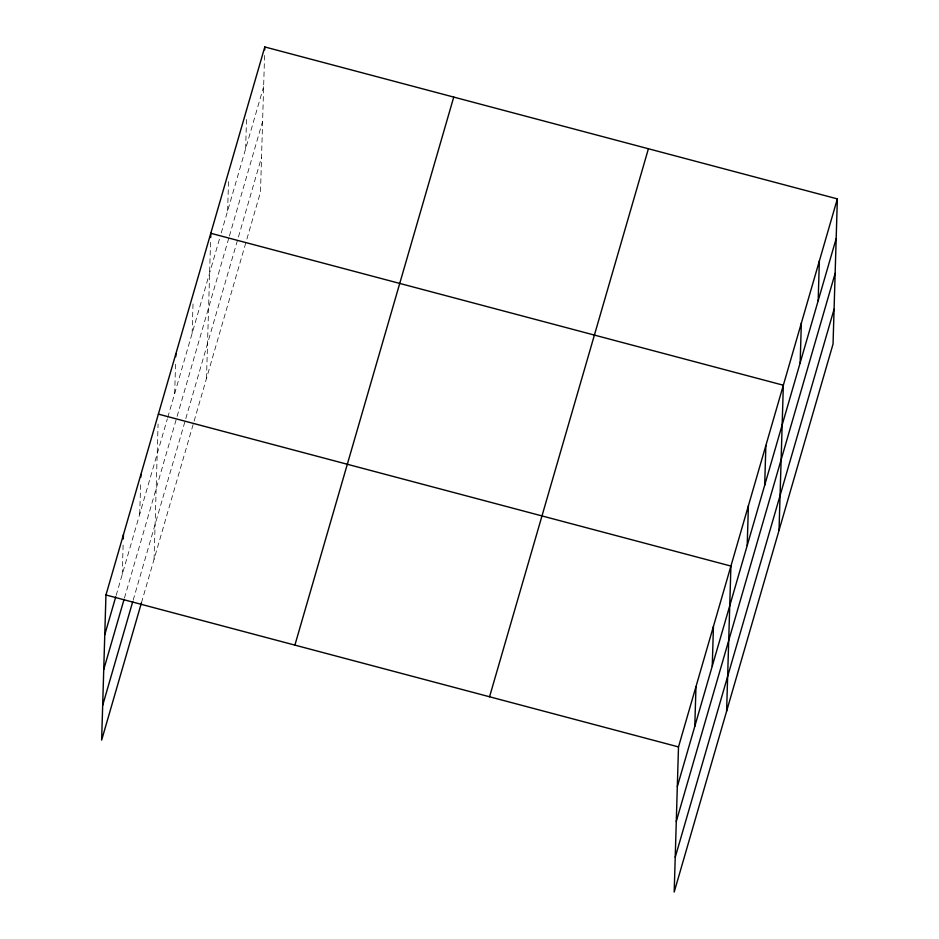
<?xml version="1.0" encoding="UTF-8"?>
<svg xmlns="http://www.w3.org/2000/svg" width="939" height="939" viewBox="0 0 939 939"><rect width="100%" height="100%" fill="white"/><g stroke="black" fill="none" stroke-linecap="round" stroke-linejoin="round"><path stroke-width="0.7" stroke-dasharray="4.7 3.52" d="M122.246 574.422L123.138 544.62M139.723 514.138L140.65 482.928M154.066 559.257L158.081 424.064M174.677 393.582L175.64 360.94M192.143 333.298L193.07 302.076M206.498 378.405L210.547 241.793M227.625 210.899L228.506 181.098M245.631 148.796L246.593 116.154M264.563 55.46L260.502 192.084L246.499 240.396M116.154 595.455L167.353 418.817M167.764 417.409L219.62 238.506M221.228 232.989L263.636 86.681M124.464 597.99L228.999 237.403M229.398 236.018L262.603 121.471M133.162 600.185L261.535 157.306M141.472 602.721L246.1 241.769"/><path stroke-width="1.41" d="M837.353 198.892L678.498 746.916L674.19 892.05L833.046 344.026L837.353 198.892L264.81 46.95L105.954 594.974L101.647 740.108L141.472 602.721M123.302 538.951L123.432 534.69M140.815 477.247L140.909 474.406M175.769 356.679L175.851 353.839M210.676 237.532L210.805 233.283L783.337 385.225L779.03 530.359M264.728 49.79L264.81 46.95M694.79 726.363L695.975 686.632M712.267 666.091L713.44 626.348M726.61 711.199L730.918 566.064L158.374 414.122M747.209 545.524L748.395 505.792M764.686 485.24L765.872 445.509M800.169 362.853L801.343 323.11M818.174 300.738L819.348 261.007M104.781 634.705L115.743 596.852M103.748 669.484L124.065 599.387M102.68 705.33L132.751 601.582M294.893 645.116L453.748 97.093M489.559 696.773L648.415 148.749M677.312 786.647L836.168 238.623M676.28 821.437L835.135 273.413M675.223 857.272L834.078 309.248M105.954 594.974L678.498 746.916"/></g></svg>
